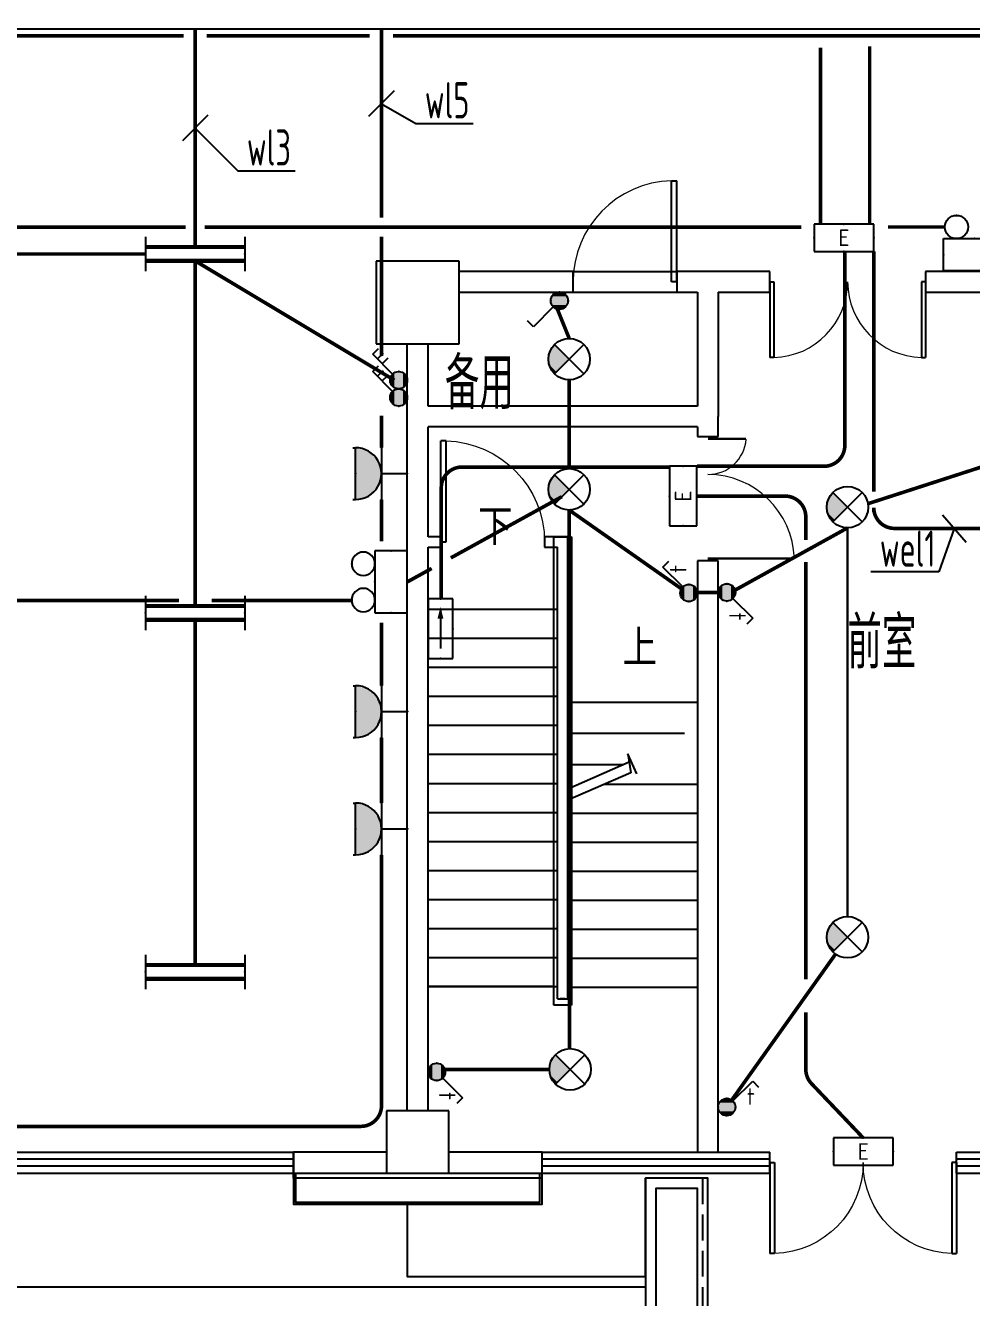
# Model space of a CAD drawing. Extents: x 2166032 to 5302137, y 581493 to 2416206.
# Drawn here: x 2488257 to 2497389, y 1193869 to 1206144 of the extents above; entities that cross this region are included whole.
import ezdxf
from ezdxf.enums import TextEntityAlignment as Align

# ---------------------------------------------------------------- set-up
doc = ezdxf.new("R2010")
doc.units = 0
doc.header["$LTSCALE"] = 1000
doc.header["$MEASUREMENT"] = 0
doc.linetypes.add('DASH', pattern=[0.35, 0.25, -0.1])
for name, color, linetype in [('3T_WOOD', 21, 'Continuous'), ('CABLETRAY', 4, 'Continuous'), ('COLUMN', 2, 'Continuous'), ('DIM-照明', 3, 'Continuous'), ('DIM_SYMB', 3, 'Continuous'), ('EQUIP-动力', 3, 'Continuous'), ('EQUIP-照明', 3, 'Continuous'), ('PUB_TEXT', 7, 'Continuous'), ('STAIR', 8, 'Continuous'), ('SURFACE', 8, 'Continuous'), ('TEL_TEXT', 7, 'Continuous'), ('WALL', 8, 'Continuous'), ('WINDOW', 8, 'Continuous'), ('WIRE-应急', 6, 'DASH'), ('WIRE-照明', 1, 'Continuous'), ('石材幕墙', 8, 'Continuous')]:
    doc.layers.add(name, color=color, linetype=linetype)
doc.styles.add('_TCH_DIM', font='tssdeng.shx', dxfattribs={"bigfont": 'tssdchn.shx'})
doc.styles.add('_TEL_DIM', font='@tssdeng.shx', dxfattribs={"width": 0.8, "height": 3.5, "bigfont": '!tssdchn.shx'})
doc.styles.get("Standard").update_dxf_attribs({"font": 'tssdeng.shx', "bigfont": 'tssdchn.shx'})
doc.styles.add('TSSD_REIN', font='tssdeng.shx', dxfattribs={"width": 0.7, "bigfont": 'tssdchn.shx'})

# ---------------------------------------------------------------- blocks, each defined once
blk = doc.blocks.new('$equip$00001160')
for p, q in [((-1.200000000000728, 0.4166666666678793), (-1.200000000000728, -0.4166666666678793)), ((1.200000000000728, 0.4166666666678793), (1.200000000000728, -0.4166666666678793)), ((-1.200000000000728, 0.1666666666678793), (1.200000000000728, 0.1666666666678793)), ((-1.200000000000728, -0.1666666666678793), (1.200000000000728, -0.1666666666678793))]:
    blk.add_line(p, q)
at = {"const_width": 0.1}
for points in [[(-1.200000000000728, 0.1666666666678793), (1.200000000000728, 0.1666666666678793)], [(-1.200000000000728, -0.1666666666678793), (1.200000000000728, -0.1666666666678793)]]:
    blk.add_lwpolyline(points, dxfattribs=at)
at = {"layer": 'EQUIP-照明'}
for p in [(-1.200000000000728, 0), (0, 0.1666666666678793), (1.200000000000728, 0), (0, -0.1666666666678793)]:
    blk.add_point(p, dxfattribs=at)
at = {"layer": 'EQUIP-照明', "flags": 9}
blk.add_attdef('A', (0, 0), '', height=2e-05, dxfattribs=at)
blk = doc.blocks.new('$equip$00001964')
for p, q in [((0.1473139127447212, 0.3556472460822988), (0.624999999996362, 0.8333333333339397)), ((0.5118629150056222, 0.7201962483431998), (0.653284271244047, 0.578774892108413)), ((0.624999999996362, 0.8333333333339397), (0.7664213562347868, 0.6919119770955149)), ((0.3987258300185204, 0.607059163356098), (0.5401471862533072, 0.4656378071176732))]:
    blk.add_line(p, q)
blk.add_circle((-3.637978807091713e-12, 0.2083333333339397), 0.2083333333334168)
for p in [(0, 0.4166666666660603), (-0.2083333333393966, 0.2083333333284827), (0, 0), (0.2083333333284827, 0.2083333333284827)]:
    blk.add_point(p)
for points in [[(-0.1804219591249421, 0.312500000001819), (0.1804219591176661, 0.312500000001819), (-0.2083333333357587, 0.2083333333339397), (0.2083333333284827, 0.2083333333339397)], [(-0.1041666666715173, 0.3887552924552438), (0.1041666666642413, 0.3887552924552438), (-0.1804219591249421, 0.312500000001819), (0.1804219591176661, 0.312500000001819)], [(-3.637978807091713e-12, 0.4166666666660603), (-3.637978807091713e-12, 0.4166666666660603), (-0.1041666666715173, 0.3887552924552438), (0.1041666666642413, 0.3887552924552438)], [(-0.1804219591249421, 0.1041666666660603), (0.1804219591176661, 0.1041666666660603), (-0.2083333333357587, 0.2083333333339397), (0.2083333333284827, 0.2083333333339397)], [(-0.1041666666715173, 0.02791137421263556), (0.1041666666642413, 0.02791137421263556), (-0.1804219591249421, 0.1041666666660603), (0.1804219591176661, 0.1041666666660603)], [(-3.637978807091713e-12, 1.818989403545856e-12), (-3.637978807091713e-12, 1.818989403545856e-12), (-0.1041666666715173, 0.02791137421263556), (0.1041666666642413, 0.02791137421263556)]]:
    blk.add_solid(points)
at = {"layer": 'TEL_TEXT', "style": '_TEL_DIM', "flags": 1}
blk.add_attdef('A', text='', height=2e-05, dxfattribs=at).set_placement((0, 0), align=Align.MIDDLE_CENTER)
blk = doc.blocks.new('$equip$00001190')
for p, q in [((-0.353553390592424, 0.353553390592424), (0.353553390592424, -0.353553390592424)), ((-0.353553390592424, -0.353553390592424), (0.353553390592424, 0.353553390592424))]:
    blk.add_line(p, q)
blk.add_circle((0, 0), 0.5)
for points in [[(-0.1767766941156879, -0.1767766964767361), (-0.4829629140076577, 0.1294095193261455), (0, 0), (-0.3535533929534722, 0.3535533882350137)], [(-0.3061772342116456, -0.3061772382970958), (-0.4829629122796177, -0.129409525776282), (-0.1767766941156879, -0.1767766964767361), (-0.4829629140076577, 0.1294095193261455)], [(-0.3535533882350137, -0.3535533929534722), (-0.3535533882350137, -0.3535533929534722), (-0.3061772342116456, -0.3061772382970958), (-0.4829629122796177, -0.129409525776282)]]:
    blk.add_solid(points)
at = {"flags": 9}
blk.add_attdef('A', (0, 0), '', height=2e-05, dxfattribs=at)
blk = doc.blocks.new('$equip$00001776')
for p, q in [((0.7200000000011642, 0.6599999999998545), (-0.7200000000011642, 0.6599999999998545)), ((-0.7200000000011642, 0.6599999999998545), (-0.7200000000011642, 0)), ((0.7200000000011642, 0), (0.7200000000011642, 0.6599999999998545)), ((-0.7200000000011642, 0), (0.7200000000011642, 0))]:
    blk.add_line(p, q)
for p in [(0, 0.6599999999998545), (-0.7200000000011642, 0.3299999999999272), (0.7200000000011642, 0.3299999999999272), (0, 0)]:
    blk.add_point(p)
at = {"color": 7, "style": '_TEL_DIM'}
blk.add_attdef('$TEXT$', text='', height=0.4, dxfattribs=at).set_placement((0, 0.3299999999999272), align=Align.MIDDLE_CENTER)
at = {"color": 7, "style": '_TEL_DIM', "flags": 1}
blk.add_attdef('A', text='', height=2e-05, dxfattribs=at).set_placement((0, 0), align=Align.MIDDLE_CENTER)
blk = doc.blocks.new('$equip_U$00000006')
at = {"color": 3}
for p, q in [((-0.600237694918178, 0.6243244777433574), (0.600237694918178, 0.6243244777433574)), ((-0.600237694918178, 0), (-0.600237694918178, 0.6243244777433574)), ((0.600237694918178, 0.6243244777433574), (0.600237694918178, 0)), ((0.600237694918178, 0), (-0.600237694918178, 0))]:
    blk.add_line(p, q, dxfattribs=at)
for centre in [(-0.3501396374776959, 0.8490822153980844), (0.3501396380015649, 0.8490822153980844)]:
    blk.add_circle(centre, 0.2247577376208029, dxfattribs=at)
at = {"style": '_TEL_DIM', "flags": 1}
blk.add_attdef('A', text='', height=2e-05, dxfattribs=at).set_placement((0, 0), align=Align.MIDDLE_CENTER)
blk = doc.blocks.new('$equip_U$00000175(20081108-2321)')
for p in [(0, 0.6243244777433574), (-0.6002376948017627, 0.3121622388716787), (0.6002376950345933, 0.3121622388716787), (0, 0)]:
    blk.add_point(p)
blk.add_blockref('$equip_U$00000006', (0, 0))
at = {"color": 7, "style": '_TEL_DIM', "flags": 1}
blk.add_attdef('A', text='', height=2.5e-05, dxfattribs=at).set_placement((0, 0), align=Align.MIDDLE_CENTER)
blk = doc.blocks.new('$equip_U$00000184(许虹剑)')
for p in [(-0.3501396375941113, 1.073839953023707), (0.3501396378851496, 1.073839953023707), (-0.600237694918178, 0.3121622388862306), (0.600237694918178, 0.3121622388862306), (-1.164153218269348e-10, 1.455191522836685e-11)]:
    blk.add_point(p)
blk.add_blockref('$equip_U$00000175(20081108-2321)', (-1.164153218269348e-10, 1.455191522836685e-11))
at = {"color": 7, "style": '_TEL_DIM', "flags": 1}
blk.add_attdef('A', text='', height=2.5e-05, dxfattribs=at).set_placement((0, 0), align=Align.MIDDLE_CENTER)
blk = doc.blocks.new('$equip_U$00000360(20081108-2321)')
at = {"ltscale": 5}
for p in [(-0.3501396372448653, 1.073839953023707), (0.3501396381761879, 1.073839953023707), (-0.6002376948017627, 0.3121622388716787), (0.600237695267424, 0.3121622388716787), (2.328306436538696e-10, 0)]:
    blk.add_point(p, dxfattribs=at)
blk.add_blockref('$equip_U$00000184(许虹剑)', (2.328306436538696e-10, 0), dxfattribs=at)
at = {"color": 7, "style": '_TEL_DIM', "flags": 1}
blk.add_attdef('A', text='', height=2.5e-05, dxfattribs=at).set_placement((2.328306436538696e-10, 0), align=Align.MIDDLE_CENTER)
blk = doc.blocks.new('$equip$00001822')
for p, q in [((0.1473139127483591, 0.3556472460822988), (0.625, 0.8333333333339397)), ((0.625, 0.8333333333339397), (0.7664213562384248, 0.6919119770955149))]:
    blk.add_line(p, q)
blk.add_circle((0, 0.2083333333339397), 0.2083333333334168)
for p in [(0, 0.4166666666660603), (-0.2083333333357587, 0.2083333333339397), (-0.01544940226449398, 0.0005736313996749232), (0.2083333333357587, 0.2083333333339397)]:
    blk.add_point(p)
for points in [[(-0.1804219591213041, 0.312500000001819), (0.1804219591213041, 0.312500000001819), (-0.2083333333284827, 0.2083333333339397), (0.2083333333284827, 0.2083333333339397)], [(-0.1041666666715173, 0.3887552924552438), (0.1041666666715173, 0.3887552924552438), (-0.1804219591213041, 0.312500000001819), (0.1804219591213041, 0.312500000001819)], [(0, 0.4166666666660603), (0, 0.4166666666660603), (-0.1041666666715173, 0.3887552924552438), (0.1041666666715173, 0.3887552924552438)], [(-0.1804219591213041, 0.1041666666660603), (0.1804219591213041, 0.1041666666660603), (-0.2083333333284827, 0.2083333333339397), (0.2083333333284827, 0.2083333333339397)], [(-0.1041666666715173, 0.02791137421263556), (0.1041666666715173, 0.02791137421263556), (-0.1804219591213041, 0.1041666666660603), (0.1804219591213041, 0.1041666666660603)], [(0, 1.818989403545856e-12), (0, 1.818989403545856e-12), (-0.1041666666715173, 0.02791137421263556), (0.1041666666715173, 0.02791137421263556)]]:
    blk.add_solid(points)
at = {"color": 7, "style": '_TEL_DIM'}
blk.add_attdef('$TEXT$', text='', height=0.4, dxfattribs=at).set_placement((0.5805799275694881, 0.4645799965601327), align=Align.MIDDLE_CENTER)
at = {"color": 7, "style": '_TEL_DIM', "flags": 1}
blk.add_attdef('A', text='', height=2e-05, dxfattribs=at).set_placement((0, 0), align=Align.MIDDLE_CENTER)
blk = doc.blocks.new('$equip$00001686')
for p, q in [((0.7199999999975262, 0.6000000000003638), (-0.7199999999975262, 0.6000000000003638)), ((-0.7199999999975262, 0.6000000000003638), (-0.7199999999975262, 0)), ((0.7199999999975262, 0), (0.7199999999975262, 0.6000000000003638)), ((-0.7199999999975262, 0), (0.7199999999975262, 0))]:
    blk.add_line(p, q)
at = {"color": 7}
blk.add_line((-0.4800000000032014, 0.2999999999992724), (0.4800000000032014, 0.2999999999992724), dxfattribs=at)
for p in [(0, 0.6000000000003638), (-0.7199999999975262, 0.2999999999992724), (0, 0), (0.7199999999975262, 0.2999999999992724)]:
    blk.add_point(p)
blk.add_solid([(-0.2400000000016007, 0.228000000000975), (-0.5280000000020664, 0.2999999999992724), (-0.2400000000016007, 0.3719999999993888)])
at = {"layer": 'TEL_TEXT', "style": '_TEL_DIM', "flags": 1}
blk.add_attdef('A', text='', height=2e-05, dxfattribs=at).set_placement((0, 0), align=Align.MIDDLE_CENTER)
blk = doc.blocks.new('$equip$00001962')
for p, q in [((0.1473139127519971, 0.3556472460822988), (0.625000000003638, 0.8333333333339397)), ((0.625000000003638, 0.8333333333339397), (0.7664213562420628, 0.6919119770955149))]:
    blk.add_line(p, q)
blk.add_circle((3.637978807091713e-12, 0.2083333333339397), 0.2083333333334168)
for p in [(1.091393642127514e-11, 0.4166666666660603), (-0.2083333333284827, 0.2083333333375776), (1.091393642127514e-11, 0), (0.2083333333393966, 0.2083333333375776)]:
    blk.add_point(p)
for points in [[(-0.1804219591176661, 0.312500000001819), (0.1804219591249421, 0.312500000001819), (-0.2083333333284827, 0.2083333333339397), (0.2083333333357587, 0.2083333333339397)], [(-0.1041666666642413, 0.3887552924552438), (0.1041666666715173, 0.3887552924552438), (-0.1804219591176661, 0.312500000001819), (0.1804219591249421, 0.312500000001819)], [(3.637978807091713e-12, 0.4166666666660603), (3.637978807091713e-12, 0.4166666666660603), (-0.1041666666642413, 0.3887552924552438), (0.1041666666715173, 0.3887552924552438)], [(-0.1804219591176661, 0.1041666666660603), (0.1804219591249421, 0.1041666666660603), (-0.2083333333284827, 0.2083333333339397), (0.2083333333357587, 0.2083333333339397)], [(-0.1041666666642413, 0.02791137421263556), (0.1041666666715173, 0.02791137421263556), (-0.1804219591176661, 0.1041666666660603), (0.1804219591249421, 0.1041666666660603)], [(3.637978807091713e-12, 1.818989403545856e-12), (3.637978807091713e-12, 1.818989403545856e-12), (-0.1041666666642413, 0.02791137421263556), (0.1041666666715173, 0.02791137421263556)]]:
    blk.add_solid(points)
at = {"layer": 'TEL_TEXT', "style": '_TEL_DIM', "flags": 1}
blk.add_attdef('A', text='', height=2e-05, dxfattribs=at).set_placement((0, 0), align=Align.MIDDLE_CENTER)
blk = doc.blocks.new('$equip$00001237')
for p, q in [((-0.5, 1.05000000000291), (-0.5, 1)), ((-0.5, 1), (0.5, 1)), ((0.5, 1.05000000000291), (0.5, 1)), ((0.5, 0.5), (-0.5, 0.5)), ((0, 0.5), (0, 0))]:
    blk.add_line(p, q)
blk.add_arc((0, 1), 0.500000000000025, 180, 0)
for p in [(0, 1), (-0.5, 0.5), (0.5, 0.5), (0, 0)]:
    blk.add_point(p)
for points in [[(0.4330127018911298, 0.75), (-0.4330127018911298, 0.75), (0.5, 1), (-0.5, 1)], [(0.25, 0.5669872981088702), (-0.25, 0.5669872981088702), (0.4330127018911298, 0.75), (-0.4330127018911298, 0.75)], [(0, 0.5), (0, 0.5), (0.25, 0.5669872981088702), (-0.25, 0.5669872981088702)]]:
    blk.add_solid(points)
at = {"flags": 9}
blk.add_attdef('A', (0, 0), '', height=2e-05, dxfattribs=at)
blk = doc.blocks.new('$DorLib2D$00000002')
for p, q in [((-0.5, -5.684341886080802e-17), (-0.5000000000000007, 0.4875)), ((-0.4750000000000007, 0.4875), (-0.5000000000000007, 0.4875)), ((-0.475, -2.842170943040401e-17), (-0.4750000000000007, 0.4875)), ((0.475, -2.842170943040401e-17), (0.4750000000000007, 0.4875)), ((0.4750000000000007, 0.4875), (0.5000000000000007, 0.4875)), ((0.5, -5.684341886080802e-17), (0.5000000000000007, 0.4875)), ((-0.5, -5.684341886080802e-17), (-0.475, -2.842170943040401e-17)), ((0.5, -5.684341886080802e-17), (0.475, -2.842170943040401e-17))]:
    blk.add_line(p, q)
at = {"lineweight": 13}
for centre, start, end in [((-0.4875, -4.263256414560601e-17), 0, 88.53071641864632), ((0.4875, -4.263256414560601e-17), 91.4692835813537, 180)]:
    blk.add_arc(centre, 0.4875, start, end, dxfattribs=at)
blk = doc.blocks.new('$TCHSYS$WIN2D')
for p, q in [((-0.5, 0.5), (0.5, 0.5)), ((-0.5, 0.5), (-0.4999999999999999, -0.5)), ((0.5, 0.5), (0.4999999999999998, -0.5)), ((0.5, 0.1666666666666666), (-0.5, 0.1666666666666666)), ((0.5, -0.1666666666666667), (-0.5, -0.1666666666666667)), ((-0.4999999999999999, -0.5), (0.5, -0.5))]:
    blk.add_line(p, q)
blk = doc.blocks.new('$DorLib2D$00000001')
for p, q in [((0.45, 0.9750000000000001), (0.5000000000000002, 0.9750000000000001)), ((0.45, 0), (0.45, 0.9750000000000001)), ((0.5, 0), (0.5, 0.9750000000000001)), ((0.5, 0), (0.45, 0))]:
    blk.add_line(p, q)
at = {"lineweight": 13}
blk.add_arc((0.475, 0), 0.975, 91.4692835813538, 180, dxfattribs=at)
blk = doc.blocks.new('$DorLib2D$00000025')
at = {"const_width": 0.02000000000002}
for points in [[(0.4809659091480242, -0.001447885298548919), (0.4809659091480242, 0.6906370592223703)], [(-0.4809658959978971, 0.001447875985402796), (-0.4809658959978971, 0.3083976873278363)]]:
    blk.add_lwpolyline(points, dxfattribs=at)
at = {"lineweight": 13}
for centre, radius, start, end in [((0.5046168020418101, -0.001920809357804471), 0.6987497204383781, 91.93968624619532, 179.7237749158179), ((-0.5007908120541872, 0.002572563917570366), 0.3066680763238382, 359.7898704781728, 85.75082581399504)]:
    blk.add_arc(centre, radius, start, end, dxfattribs=at)

msp = doc.modelspace()

# ---------------------------------------------------------------- linework, layer by layer
msp.add_circle((2604640.48677554, 1020101.348548786), 438608.5182829647)
at = {"layer": '3T_WOOD'}
msp.add_lwpolyline([(2494242.775009073, 1193970.668960315), (2486342.775009057, 1193970.668960315)], dxfattribs=at)
at = {"layer": 'CABLETRAY'}
msp.add_line((2499355.742580344, 1206107.289620596), (2476233.057721841, 1206107.289620596), dxfattribs=at)
at = {"layer": 'COLUMN'}
for p, q in [((2492442.771575821, 1203870.667815912), (2491642.768524063, 1203870.667815912)), ((2491642.768524063, 1203870.667815912), (2491642.768524063, 1203070.668578851)), ((2492442.771575821, 1203070.668578851), (2492442.771575821, 1203870.667815912)), ((2491642.768524063, 1203070.668578851), (2492442.771575821, 1203070.668578851)), ((2492342.775009011, 1195670.668960329), (2491742.775009011, 1195670.668960329)), ((2491742.775009011, 1195670.668960329), (2491742.775009011, 1195070.668960329)), ((2492342.775009011, 1195070.668960329), (2492342.775009011, 1195670.668960329)), ((2491742.775009011, 1195070.668960329), (2492342.775009011, 1195070.668960329))]:
    msp.add_line(p, q, dxfattribs=at)
at = {"layer": 'DIM-照明'}
for p, q in [((2491816.518695783, 1205512.326492636), (2491569.031322367, 1205264.839119221)), ((2490018.900573401, 1205277.034859821), (2489771.413199985, 1205029.547486406)), ((2497107.721518693, 1201422.892574082), (2497336.9961508, 1201158.443820876))]:
    msp.add_line(p, q, dxfattribs=at)
for points in [[(2491692.775009075, 1205388.582805929), (2492024.036352007, 1205197.01493457)], [(2492024.036352007, 1205197.01493457), (2492578.113275084, 1205197.01493457)], [(2489895.156886693, 1205153.291173114), (2490306.734758697, 1204741.713301109)], [(2490306.734758697, 1204741.713301109), (2490860.811681774, 1204741.713301109)], [(2497222.358834746, 1201290.668197479), (2497073.29960332, 1200870.444487128)], [(2497073.29960332, 1200870.444487128), (2496415.838064858, 1200870.444487128)]]:
    msp.add_lwpolyline(points, dxfattribs=at)
at = {"layer": 'DIM_SYMB'}
for points in [[(2492767.975357105, 1201028.932449685, 0, 0, 0), (2492767.975357102, 1199663.570450971, 80.00000000000001, 0, 0), (2492767.975357101, 1199363.570450971, 0, 0, 0)], [(2494175.582331196, 1199862.143711361, 0, 0, 0), (2494175.582331195, 1199459.462712004, 80.00000000000001, 0, 0), (2494175.582331194, 1199159.462712004, 0, 0, 0)]]:
    msp.add_lwpolyline(points, format="xyseb", dxfattribs=at)
at = {"layer": 'STAIR'}
for p, q in [((2493357.778060855, 1196690.668197871), (2493357.778060855, 1201210.668197871)), ((2493357.778060855, 1201210.668197871), (2493527.778060855, 1201210.668197871)), ((2493527.778060855, 1201210.668197871), (2493527.778060855, 1196690.668197871)), ((2492142.778060856, 1200510.668197929), (2493392.778060852, 1200510.668197929)), ((2492142.778060856, 1200230.668197929), (2493392.778060852, 1200230.668197929)), ((2492142.778060856, 1199950.668197929), (2493392.778060852, 1199950.668197929)), ((2492142.778060856, 1199670.668197929), (2493392.778060852, 1199670.668197929)), ((2494742.778060856, 1199610.668197932), (2493527.778060855, 1199610.668197932)), ((2492142.778060856, 1199390.668197929), (2493392.778060852, 1199390.668197929)), ((2494617.760700953, 1199310.668197929), (2493527.778060855, 1199310.668197932)), ((2492142.778060856, 1199110.668197929), (2493392.778060852, 1199110.668197929)), ((2494083.511318784, 1199033.904831158), (2493492.778060854, 1198776.130318611)), ((2494156.503633115, 1198921.346400364), (2494071.100899865, 1199116.210632846)), ((2494071.100899865, 1199116.210632846), (2494098.947165758, 1198931.53441393)), ((2494098.947165758, 1198931.53441393), (2493492.778060854, 1198667.024259065)), ((2494030.260700988, 1199010.668197941), (2493527.778060855, 1199010.668197932)), ((2492142.778060856, 1198830.668197929), (2493392.778060852, 1198830.668197929)), ((2494742.778060856, 1198820.668197929), (2493844.878754088, 1198820.668197929)), ((2492142.778060856, 1198550.668197929), (2493392.778060852, 1198550.668197929)), ((2494742.778060856, 1198540.668197929), (2493492.778060856, 1198540.668197929)), ((2492142.778060856, 1198270.668197929), (2493392.778060852, 1198270.668197929)), ((2494742.778060856, 1198260.668197929), (2493492.778060856, 1198260.668197929)), ((2492142.778060856, 1197990.668197929), (2493392.778060852, 1197990.668197929)), ((2494742.778060856, 1197980.668197929), (2493492.778060856, 1197980.668197929)), ((2492142.778060856, 1197710.668197929), (2493392.778060852, 1197710.668197929)), ((2494742.778060856, 1197700.668197929), (2493492.778060856, 1197700.668197929)), ((2492142.778060856, 1197430.668197929), (2493392.778060852, 1197430.668197929)), ((2494742.778060856, 1197420.668197929), (2493492.778060856, 1197420.668197929)), ((2492142.778060856, 1197150.668197929), (2493392.778060852, 1197150.668197929)), ((2494742.778060856, 1197140.668197929), (2493492.778060856, 1197140.668197929)), ((2492142.778060856, 1196870.668197929), (2493392.778060852, 1196870.668197929)), ((2493357.778060855, 1196870.668197928), (2492142.778060856, 1196870.668197929)), ((2494742.778060856, 1196860.668197929), (2493492.778060856, 1196860.668197929)), ((2493467.778060855, 1196750.668197871), (2493417.778060855, 1196750.668197871)), ((2493527.778060855, 1196690.668197871), (2493357.778060855, 1196690.668197871))]:
    msp.add_line(p, q, dxfattribs=at)
msp.add_lwpolyline([(2491942.775009465, 1194770.668960317), (2491942.77500936, 1194070.668960862), (2494242.775009035, 1194070.668960857), (2494242.775009032, 1195020.668960316)], dxfattribs=at)
for points in [[(2494242.77500905, 1190340.668960316), (2494842.77500905, 1190340.668960316), (2494842.775009032, 1195020.668960316), (2494242.775009032, 1195020.668960316)], [(2494342.775009049, 1190440.668960316), (2494742.775009049, 1190440.668960316), (2494742.775009032, 1194920.668960316), (2494342.775009032, 1194920.668960316)]]:
    msp.add_lwpolyline(points, close=True, dxfattribs=at)
at = {"layer": 'SURFACE'}
for p, q in [((2490842.77500914, 1195020.668960328), (2490842.77500914, 1195070.668960317)), ((2492042.775009049, 1195020.668960317), (2490842.77500914, 1195020.668960328)), ((2493242.775009141, 1195020.668960309), (2492042.775009069, 1195020.668960316)), ((2493242.775009141, 1195020.668960309), (2493242.775009141, 1195070.668960316))]:
    msp.add_line(p, q, dxfattribs=at)
at = {"layer": 'WALL'}
for p, q in [((2493542.775009155, 1203770.668960218), (2492442.771575824, 1203770.668960165)), ((2493542.775009155, 1203570.668960177), (2493542.775009155, 1203770.668960218)), ((2494842.775009077, 1203770.668960293), (2494542.775009155, 1203770.668960212)), ((2494542.775009155, 1203770.668960212), (2494542.775009155, 1203570.668960177)), ((2495442.775009155, 1203770.668960325), (2494842.775009077, 1203770.668960293)), ((2495442.775009155, 1203570.668960259), (2495442.775009155, 1203770.668960325)), ((2499042.770049438, 1203770.668960336), (2496942.775009155, 1203770.66896033)), ((2496942.775009155, 1203770.66896033), (2496942.775009155, 1203570.668960259)), ((2492442.771575824, 1203570.668960141), (2493542.775009155, 1203570.668960177)), ((2494542.775009155, 1203570.668960177), (2494742.775009007, 1203570.66896031)), ((2494742.775009007, 1203570.66896031), (2494742.775009008, 1202470.833070374)), ((2494942.775008891, 1203570.66896031), (2494942.775009077, 1202370.832987972)), ((2494942.775008891, 1203570.66896031), (2495442.775009155, 1203570.668960259)), ((2496942.775009155, 1203570.668960259), (2499042.770049438, 1203570.668960258)), ((2491942.775009076, 1202370.835297649), (2491942.775009027, 1203070.668578688)), ((2492142.775008801, 1202470.835215074), (2492142.775008826, 1203070.668578687)), ((2494742.775009008, 1202470.833070374), (2492142.775008801, 1202470.835215074)), ((2491942.775009074, 1201110.668197902), (2491942.775009076, 1202370.835297649)), ((2494942.775009061, 1202178.020007935), (2494942.775009077, 1202370.832987972)), ((2494742.775009042, 1202270.833070374), (2492142.775008985, 1202270.835215074)), ((2492142.775008984, 1201210.66819785), (2492142.775008985, 1202270.835215074)), ((2494742.775009042, 1202270.833070374), (2494742.775009062, 1202178.020007934)), ((2494742.775009062, 1202178.020007934), (2494942.775009061, 1202178.020007935)), ((2492267.778059839, 1201210.668197713), (2492142.775008984, 1201210.66819785)), ((2492267.778059837, 1201110.668197908), (2492267.778059839, 1201210.668197713)), ((2493492.778060899, 1201210.668197823), (2493267.77806106, 1201210.668197693)), ((2493267.77806106, 1201210.668197693), (2493267.778061058, 1201110.668197887)), ((2493492.778060855, 1196750.668197871), (2493492.778060899, 1201210.668197823)), ((2491942.77500907, 1195670.668960775), (2491942.775009074, 1201110.668197902)), ((2492142.775009135, 1195670.668960775), (2492142.775009099, 1201110.66819785)), ((2492142.775009099, 1201110.66819785), (2492267.778059837, 1201110.668197908)), ((2493267.778061058, 1201110.668197887), (2493392.778060917, 1201110.668197825)), ((2493392.778060855, 1196750.668197871), (2493392.778060917, 1201110.668197825)), ((2494942.775009061, 1200978.020007324), (2494742.775009068, 1200978.020007324)), ((2494742.775009068, 1200978.020007324), (2494742.775009077, 1195270.668960316)), ((2494942.775009077, 1195270.668960316), (2494942.775009061, 1200978.020007324)), ((2493392.778060855, 1196750.668197871), (2493492.778060855, 1196750.668197871)), ((2491742.775008952, 1195270.668960417), (2490842.775009155, 1195270.668960354)), ((2490842.775009155, 1195270.668960354), (2490842.775009155, 1195070.668960297)), ((2493242.775009155, 1195270.668960311), (2492342.775008952, 1195270.668960615)), ((2493242.775009155, 1195070.668960268), (2493242.775009155, 1195270.668960311)), ((2494742.775009077, 1195270.668960316), (2494942.775009077, 1195270.668960316)), ((2490842.775009155, 1195070.668960297), (2491742.775008952, 1195070.668960109)), ((2492342.775008952, 1195070.668960351), (2493242.775009155, 1195070.668960268))]:
    msp.add_line(p, q, dxfattribs=at)
at = {"layer": 'WINDOW'}
for p, q in [((2493542.775009149, 1203770.668960293), (2494542.775009149, 1203770.668960293)), ((2493542.775009149, 1203570.668960293), (2494542.775009149, 1203570.668960293))]:
    msp.add_line(p, q, dxfattribs=at)
at = {"layer": 'WINDOW', "linetype": 'DASH'}
msp.add_lwpolyline([(2494792.775009044, 1195020.668960317), (2494792.775009044, 1193270.668960325), (2497592.775009044, 1193270.668960325), (2497592.775009044, 1195020.668960317)], dxfattribs=at)
at = {"layer": 'WIRE-应急', "linetype": 'DASH', "const_width": 35}
for points in [[(2489782.656886691, 1206042.797065136), (2477506.068982074, 1206042.797065136)], [(2491580.275009053, 1206042.797065136), (2490007.656886691, 1206042.797065136)], [(2495930.422413898, 1205930.29706511), (2495930.422413898, 1204226.769029881)], [(2496405.099210172, 1205942.542261138), (2496405.099210172, 1204226.769029881)], [(2484719.402284463, 1204195.468422024), (2489802.656886691, 1204196.954118778)], [(2489987.656886691, 1204197.008189235), (2495746.949746118, 1204198.691473542)], [(2496580.901086918, 1204198.935214786), (2497130.777206501, 1204199.095928587)], [(2496444.500051594, 1203962.769029881), (2496444.500051594, 1201644.370083173)], [(2493505.276541591, 1203123.742316201), (2493389.69832535, 1203409.584568474)], [(2493505.276541591, 1202723.742316201), (2493505.276541591, 1201867.547260247)], [(2496388.746715566, 1201529.129415144), (2498801.265212948, 1202309.141105033)], [(2492362.76798679, 1201006.142940467), (2493434.565863945, 1201596.836581656)], [(2493505.276541591, 1201467.547260247), (2493506.870395128, 1196270.551323966)], [(2493505.276541591, 1201467.547260247), (2494587.272892086, 1200708.802399014)], [(2495106.439802809, 1200695.234522536), (2496191.565585732, 1201295.668960318)], [(2491942.775009074, 1200774.674688318), (2492177.76798679, 1200904.184981836)], [(2495788.694570651, 1200967.031228274), (2495788.694570651, 1196938.935324119)], [(2494742.775009096, 1200673.069213759), (2494953.939558751, 1200673.069213759)], [(2489738.957074247, 1200596.316554994), (2485947.723237873, 1200596.316554997)], [(2491405.85503257, 1200596.316554993), (2490053.355755245, 1200596.316554994)], [(2495074.301613859, 1195775.165032709), (2496075.629216078, 1197182.700508986)], [(2495788.694570651, 1196619.795245662), (2495788.694570651, 1196188.756686826)], [(2493313.714581042, 1196070.668465473), (2492305.830336025, 1196070.668465473)]]:
    msp.add_lwpolyline(points, dxfattribs=at)
for points in [[(2498801.46584096, 1202683.168819373), (2498801.46584096, 1205842.797065136, 0.4142135623730951), (2498601.46584096, 1206042.797065136), (2491805.275009053, 1206042.797065136)], [(2494737.234725578, 1201890.352114206), (2495965.381661464, 1201890.352114206, 0.4142135623730951), (2496165.381661464, 1202090.352114206), (2496165.381661464, 1203962.769029881)], [(2494480.727703229, 1201882.859136555), (2492470.267986729, 1201882.859136555, 0.4142135623730951), (2492270.267986729, 1201682.859136555), (2492270.267986729, 1200602.998185887)], [(2494737.234725578, 1201602.352114206), (2495588.694570651, 1201602.352114206, -0.4142135623730951), (2495788.694570651, 1201402.352114206), (2495788.694570651, 1201178.464126878)], [(2498680.139774495, 1201290.668197479), (2496644.500051594, 1201290.668197479, -0.4142135623730951), (2496444.500051594, 1201490.668197479), (2496444.500051594, 1201449.940909056)], [(2495788.694570651, 1196188.756686826), (2495788.694570651, 1196071.012521568, 0.1926914380853325), (2495843.925001737, 1195933.020594571), (2496342.775009015, 1195409.668960316)]]:
    msp.add_lwpolyline(points, format="xyb", dxfattribs=at)
at = {"layer": 'WIRE-应急', "color": 6, "linetype": 'DASH', "const_width": 25}
msp.add_lwpolyline([(2496191.565758392, 1197545.668960317), (2496191.565594474, 1201295.668960318)], dxfattribs=at)
at = {"layer": 'WIRE-照明', "linetype": 'Continuous', "const_width": 35}
for points in [[(2489895.156886693, 1204005.357955478), (2489895.156886693, 1206107.289620596)], [(2491692.775009075, 1204290.006552729), (2491692.775009075, 1206107.289620596)], [(2491692.775009075, 1202953.153814096), (2491692.775009075, 1204105.006544827)], [(2486273.568982037, 1203938.690571666), (2489415.156886693, 1203938.691288811)], [(2489895.156886693, 1203872.024622144), (2489895.156928, 1200541.400461094)], [(2489895.156886693, 1203872.024622144), (2491817.775009074, 1202720.751938183)], [(2491692.775009075, 1202069.437337056), (2491692.775009075, 1202378.251934175)], [(2491693.033879798, 1201167.293535837), (2491692.775009075, 1201569.437337056)], [(2489895.156928, 1200408.067127759), (2489895.156969307, 1197077.442966709)], [(2491693.931710021, 1199772.555443386), (2491693.539358309, 1200382.055840715)], [(2491693.93171002, 1199272.555443386), (2491693.931710019, 1198640.668578955)]]:
    msp.add_lwpolyline(points, dxfattribs=at)
msp.add_lwpolyline([(2491693.931710019, 1198140.668578955), (2491693.931710019, 1195720.668960157, -0.4142135623730951), (2491493.931710019, 1195520.668960157), (2485049.108551431, 1195520.668960157)], format="xyb", dxfattribs=at)
at = {"layer": '石材幕墙'}
for points in [[(2490842.775009066, 1195070.668960317), (2490842.775009066, 1194770.668960317), (2493242.775008666, 1194770.668960317), (2493242.775008666, 1195070.668960317)], [(2490862.775009066, 1195070.668960317), (2490862.775009066, 1194790.668960317), (2493222.775008666, 1194790.668960317), (2493222.775008666, 1195070.668960317)]]:
    msp.add_lwpolyline(points, dxfattribs=at)

# ---------------------------------------------------------------- block references
at = {"layer": 'EQUIP-动力', "xscale": 500, "yscale": 500, "zscale": 500, "rotation": 89.99999999994664}
for p in [(2491942.775009075, 1201819.437337056), (2491943.93171002, 1199522.555443386), (2491943.931710019, 1198390.668578955)]:
    msp.add_blockref('$equip$00001237', p, dxfattribs=at)
at = {"layer": 'EQUIP-照明'}
for name, p, xscale, yscale, zscale in [('$equip_U$00000360(20081108-2321)', (2497418.225893992, 1203774.55482088), 500, 500, 500), ('$equip$00001160', (2489895.156886693, 1203938.691288811), 400, 400, 400), ('$equip$00001190', (2493505.276541591, 1202923.742316201), 400, 400, 400), ('$equip$00001190', (2493505.276541591, 1201667.547260247), 400, 400, 400), ('$equip$00001190', (2496191.565585732, 1201495.668960318), 400, 400, 400), ('$equip$00001160', (2489895.156928, 1200474.733794427), 400, 400, 400), ('$equip$00001190', (2496191.565767135, 1197345.668960317), 400, 400, 400), ('$equip$00001160', (2489895.156969307, 1197010.776300042), 400, 400, 400), ('$equip$00001190', (2493513.714581042, 1196070.668465473), 400, 400, 400)]:
    msp.add_blockref(name, p, dxfattribs=dict(at, xscale=xscale, yscale=yscale, zscale=zscale))
at = {"layer": 'EQUIP-照明', "xscale": 400, "yscale": 400, "zscale": 400}
for name, p, values in [('$equip$00001776', (2496156.500051593, 1203962.769029881), {'$TEXT$': 'E'}), ('$equip$00001822', (2495026.108342024, 1195623.847488016), {'$TEXT$': 't'}), ('$equip$00001776', (2496342.775009015, 1195145.668960316), {'$TEXT$': 'E'})]:
    msp.add_blockref(name, p, dxfattribs=at).add_auto_attribs(values)
at = {"layer": 'EQUIP-照明'}
for name, p, xscale, yscale, zscale, rotation in [('$equip$00001962', (2493410.531658685, 1203570.668960298), 400, 400, 400, 180), ('$equip$00001964', (2491942.775009075, 1202720.751938184), 400, 400, 400, 90), ('$equip$00001964', (2491942.775009075, 1202554.085271517), 400, 400, 400, 90), ('$equip_U$00000360(20081108-2321)', (2491942.775009082, 1200774.674688376), -500, 500, 500, 90), ('$equip$00001686', (2492142.775009078, 1200322.491163538), 400, 400, 400, 270)]:
    msp.add_blockref(name, p, dxfattribs=dict(at, xscale=xscale, yscale=yscale, zscale=zscale, rotation=rotation))
at = {"layer": 'EQUIP-照明', "xscale": 400, "yscale": 400, "zscale": 400}
for name, p, rotation, values in [('$equip$00001776', (2494737.234725578, 1201602.352114206), 90, {'$TEXT$': 'E'}), ('$equip$00001822', (2494742.775009069, 1200667.135732346), 90, {'$TEXT$': 't'}), ('$equip$00001822', (2494942.775009066, 1200673.069213764), 270, {'$TEXT$': 't'}), ('$equip$00001822', (2492142.775009069, 1196046.402271349), 270, {'$TEXT$': 't'})]:
    msp.add_blockref(name, p, dxfattribs=dict(at, rotation=rotation)).add_auto_attribs(values)
at = {"layer": 'WINDOW', "xscale": 1000, "yscale": 1000, "zscale": 1000}
msp.add_blockref('$DorLib2D$00000001', (2494042.775009149, 1203670.668960293), dxfattribs=at)
at = {"layer": 'WINDOW'}
for name, p, xscale, yscale, zscale, rotation in [('$DorLib2D$00000002', (2496192.775009067, 1203670.668960293), 1500, 1500, 1500, 180), ('$DorLib2D$00000001', (2492767.778060658, 1201160.668197887), 1000, -1000, 1000, 179.9999999988142), ('$DorLib2D$00000025', (2494842.775009077, 1201578.020007521), 1200, 1200, 1200, 270), ('$TCHSYS$WIN2D', (2487842.775009067, 1195170.668960317), -6000, 200, -6000, 179.9999999999984), ('$TCHSYS$WIN2D', (2494342.775009073, 1195170.668960316), -2200, 200, -2200, 180), ('$TCHSYS$WIN2D', (2498492.775008976, 1195170.668960316), -2500, 200, -2500, 180), ('$DorLib2D$00000002', (2496342.775009015, 1195170.668960316), -1800, 1800, -1800, 180)]:
    msp.add_blockref(name, p, dxfattribs=dict(at, xscale=xscale, yscale=yscale, zscale=zscale, rotation=rotation))

# ---------------------------------------------------------------- texts
at = {"layer": 'DIM-照明', "color": 7, "style": '_TEL_DIM', "width": 0.6400000000000001}
for s, p in [('wl5', (2492111.536352007, 1205247.01493457)), ('wl3', (2490394.234758697, 1204791.713301109)), ('wel1', (2496503.338064858, 1200920.444487128))]:
    msp.add_text(s, height=350, dxfattribs=at).set_placement(p)
at = {"layer": 'PUB_TEXT', "style": 'TSSD_REIN', "width": 0.7}
for s, p in [('备用', (2492305.377976411, 1202440.464175132)), ('前室', (2496190.750204068, 1199937.456582645))]:
    msp.add_text(s, height=500, dxfattribs=at).set_placement(p)
at = {"layer": 'PUB_TEXT', "style": '_TCH_DIM'}
for s, p in [('下', (2492626.046223247, 1201128.932449685)), ('上', (2494019.873669779, 1199962.143711361))]:
    msp.add_text(s, height=350, dxfattribs=at).set_placement(p)

doc.saveas('drawing.dxf')
